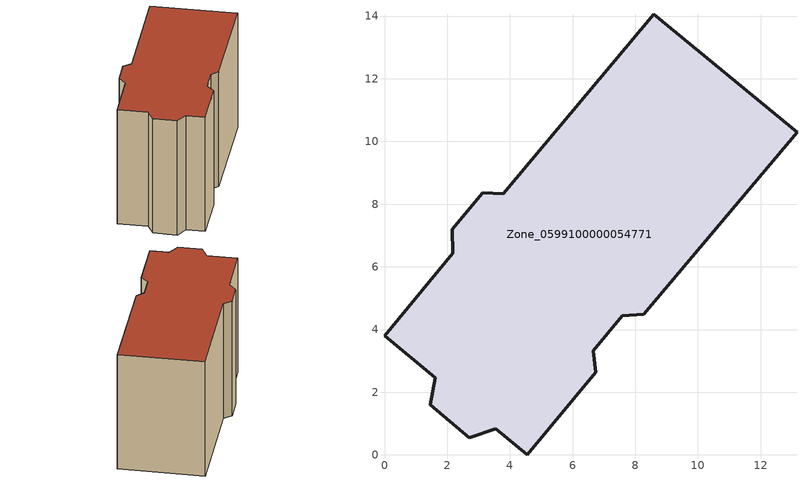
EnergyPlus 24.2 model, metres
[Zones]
Zone_0599100000054771
 floor ground (C_G): 6.65,3.32 6.74,2.63 4.55,0 3.54,0.84 2.7,0.55 1.45,1.6 1.61,2.46 0,3.81 2.18,6.43 2.16,7.19 3.13,8.36 3.79,8.33 8.58,14.06 13.16,10.29 8.26,4.49 7.58,4.44 z0
 wall outside (C_F): 2.16,7.19 2.18,6.43 0,3.81 1.61,2.46 1.45,1.6 2.7,0.55 3.54,0.84 4.55,0 6.74,2.63 6.65,3.32 7.58,4.44 8.26,4.49 13.16,10.29 8.58,14.06 3.79,8.33 3.13,8.36 2.16,7.19 z0:8.88
 roof outside (C_R): 7.58,4.44 8.26,4.49 13.16,10.29 8.58,14.06 3.79,8.33 3.13,8.36 2.16,7.19 2.18,6.43 0,3.81 1.61,2.46 1.45,1.6 2.7,0.55 3.54,0.84 4.55,0 6.74,2.63 6.65,3.32 z8.88
[BUILDING]
Pand.0599100000054771: North Axis=0; Terrain=City; Loads Convergence Tolerance Value=0.04; Temperature Convergence Tolerance Value=0.4; Solar Distribution=FullExterior; Maximum Number of Warmup Days=25; Minimum Number of Warmup Days=1
[Site:Location]
Rotterdam.The.Hague.AP_ZH_NLD Design_Conditions: Latitude=51.96; Longitude=4.45; Time Zone=1; Elevation=-4.5
[SITE:GROUNDTEMPERATURE:BUILDINGSURFACE]
18, 18, 18, 18, 18, 18, 18, 18, 18, 18, 18, 18
[MATERIAL] Thermal Absorptance=0.9; Solar Absorptance=0.7; Visible Absorptance=0.7
Name | Roughness | Thickness | Conductivity | Density | Specific Heat
G.TI.1946-1964 | MediumSmooth | 0.15 | 1 | 540 | 1210
F.TI.1946-1964 | Rough | 0.3 | 0.857143 | 1920 | 840
R.TI.1946-1964 | MediumRough | 0.2 | 0.277778 | 1500 | 1000
[CONSTRUCTION]
C_G: G.TI.1946-1964
C_F: F.TI.1946-1964
C_R: R.TI.1946-1964
[ZONE]
Zone_0599100000054771: Type=1; Multiplier=1; Ceiling Height=Autocalculate; Volume=Autocalculate; Floor Area=autocalculate; Part of Total Floor Area=Yes
[ZONEINFILTRATION:DESIGNFLOWRATE]
Infil_Zone_0599100000054771: Zone or ZoneList or Space or SpaceList=Zone_0599100000054771; Schedule=AlwaysOn; Design Flow Rate Calculation Method=Flow/Area; Flow Rate per Floor Area=0.003; Constant Term Coefficient=1; Temperature Term Coefficient=0; Velocity Term Coefficient=0; Velocity Squared Term Coefficient=0
[HVACTEMPLATE:ZONE:IDEALLOADSAIRSYSTEM]
Zone_0599100000054771: Maximum Heating Supply Air Temperature=50; Minimum Cooling Supply Air Temperature=13; Maximum Heating Supply Air Humidity Ratio=0.0156; Minimum Cooling Supply Air Humidity Ratio=0.0077; Heating Limit=NoLimit; Cooling Limit=NoLimit; Dehumidification Control Type=ConstantSensibleHeatRatio; Cooling Sensible Heat Ratio=0.7; Dehumidification Setpoint=60; Humidification Control Type=None; Humidification Setpoint=30; Outdoor Air Method=None; Outdoor Air Flow Rate per Person=0.00944; Outdoor Air Flow Rate per Zone Floor Area=0; Outdoor Air Flow Rate per Zone=0; Demand Controlled Ventilation Type=None; Outdoor Air Economizer Type=NoEconomizer; Heat Recovery Type=None; Sensible Heat Recovery Effectiveness=0.7; Latent Heat Recovery Effectiveness=0.65
[ZONECONTROL:THERMOSTAT]
ThermostatControl_Zone_0599100000054771: Zone or ZoneList=Zone_0599100000054771; Control Type Schedule=DualSetpointControlType; Control 1=Thermostat_Zone_0599100000054771; Temperature Difference Between Cutout And Setpoint=0
[THERMOSTATSETPOINT:DUALSETPOINT]
Thermostat_Zone_0599100000054771: Heating Setpoint Temperature Schedule=HeatingSetpoint_Zone_0599100000054771; Cooling Setpoint Temperature Schedule=CoolingSetpoint_Zone_0599100000054771
[SCHEDULE:COMPACT]
HeatingSetpoint_Zone_0599100000054771: Through: 12/31, For: AllDays, Until: 24:00, 21
CoolingSetpoint_Zone_0599100000054771: Through: 12/31, For: AllDays, Until: 24:00, 24
DualSetpointControlType: Through: 12/31, For: AllDays, Until: 24:00, 4
AlwaysOn: Through: 12/31, For: AllDays, Until: 24:00, 1
